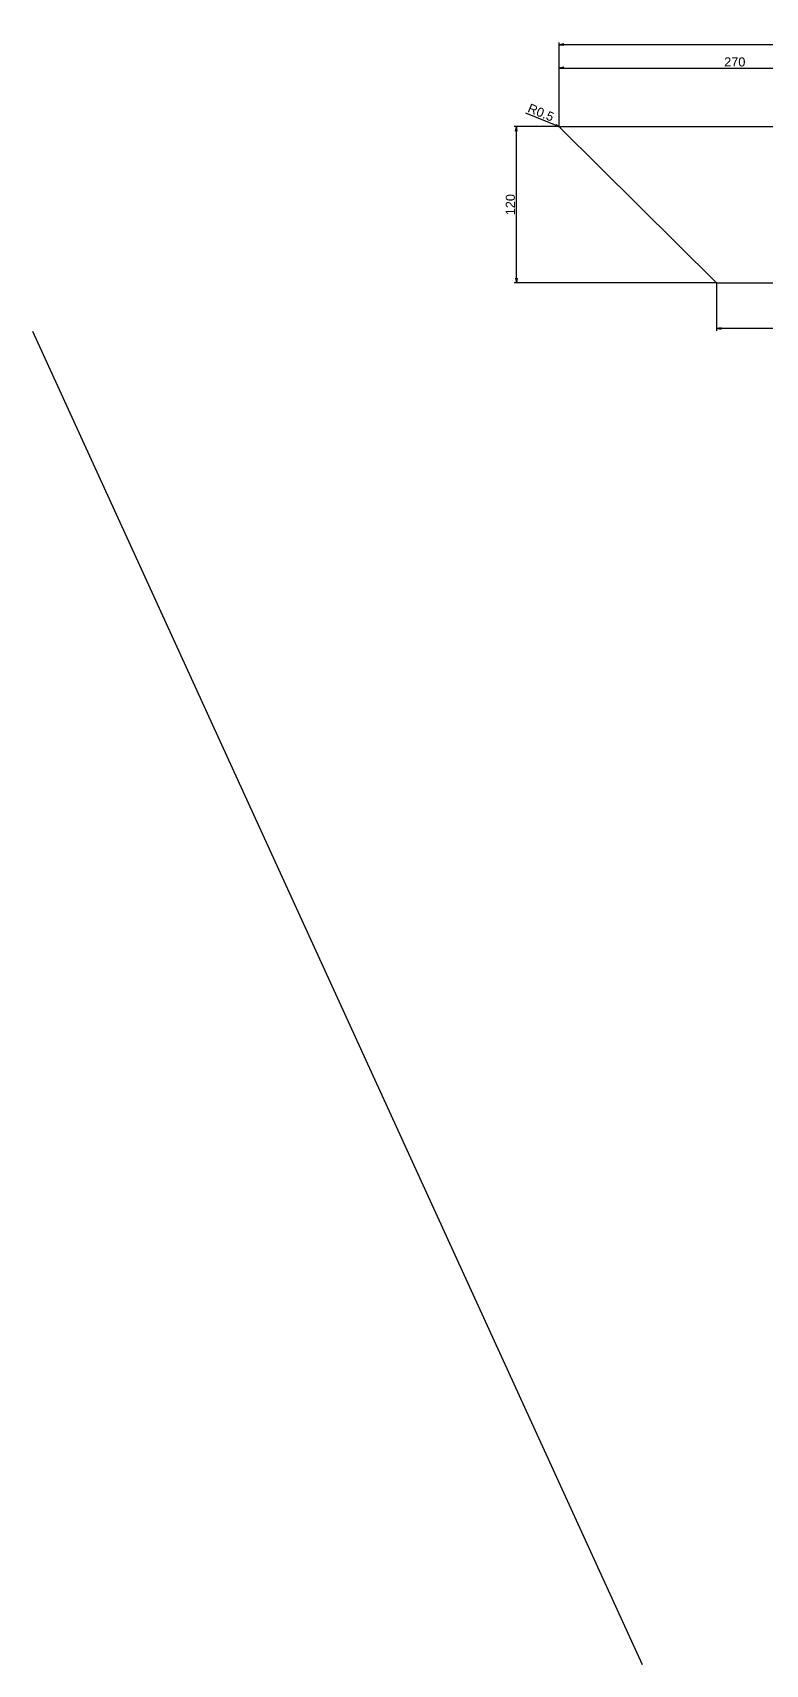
# Model space of a CAD drawing. Header units: inches. Extents: x -821 to 727, y -1701 to 746.
# Drawn here: x -821 to -258, y -1632 to -377 of the extents above; entities that cross this region are included whole.
import ezdxf

# ---------------------------------------------------------------- set-up
doc = ezdxf.new("R2010")
doc.units = ezdxf.units.IN
doc.header["$LTSCALE"] = 15
doc.header["$MEASUREMENT"] = 0
doc.header["$PDMODE"] = 3
doc.header["$PDSIZE"] = 5
doc.layers.add('DIM', color=5, linetype='Continuous', lineweight=13)
doc.styles.get("Standard").update_dxf_attribs({"font": 'arial.ttf'})
doc.dimstyles.new('DIM', dxfattribs={"dimscale": 1.5, "dimtxt": 4, "dimasz": 2, "dimexe": 1, "dimexo": 0, "dimtad": 1, "dimdsep": 46, "dimtxsty": 'Standard', "dimblk": 'OPEN', "dimcen": 0, "dimclrd": 5, "dimclre": 5, "dimclrt": 2, "dimazin": 2, "dimtfac": 1, "dimtix": 1, "dimtmove": 0, "dimatfit": 3, "dimldrblk": 'OPEN', "dimfxl": 1, "dimtolj": 1, "dimtzin": 0, "dimlwd": 25, "dimlwe": 25, "dimarcsym": 0})

# ---------------------------------------------------------------- blocks, each defined once
blk = doc.blocks.new('_Open')
at = {"color": 0, "linetype": 'Continuous', "lineweight": -2}
for p, q in [((-1, 0.17), (0, 0)), ((-1, -0.17), (0, 0)), ((0, 0), (-1, 0))]:
    blk.add_line(p, q, dxfattribs=at)
blk = doc.blocks.new('*D179')
at = {"layer": 'Defpoints', "color": 0, "transparency": 16777216}
for p in [(-415.4, -449.8), (-415, -450)]:
    blk.add_point(p, dxfattribs=at)
at = {"layer": 'DIM', "color": 5, "lineweight": 25, "transparency": 16777216}
for p, q in [((-442, -438.9), (-418.7, -448.5)), ((-415, -450), (-415.4, -449.8))]:
    blk.add_line(p, q, dxfattribs=at)
at = {"layer": 'DIM', "color": 5, "lineweight": 25, "transparency": 16777216, "xscale": 3.5, "yscale": 3.5, "zscale": 3.5, "rotation": 337.6188702296471}
blk.add_blockref('_Open', (-415.4, -449.8), dxfattribs=at)
at = {"layer": 'DIM', "color": 2, "transparency": 16777216, "insert": (-430.2, -438.7), "char_height": 7, "attachment_point": 5, "rotation": 337.6189}
blk.add_mtext('\\A1;R0.5', dxfattribs=at)
blk = doc.blocks.new('*D217')
at = {"layer": 'Defpoints', "color": 0, "transparency": 16777216}
for p in [(-416.2, -386.5), (-416.2, -449.5), (386.4, -449.5)]:
    blk.add_point(p, dxfattribs=at)
at = {"layer": 'DIM', "color": 5, "lineweight": 25, "transparency": 16777216}
for p, q in [((-416.2, -449.5), (-416.2, -384.8)), ((382.9, -386.5), (-412.7, -386.5)), ((386.4, -449.5), (386.4, -384.8))]:
    blk.add_line(p, q, dxfattribs=at)
at = {"layer": 'DIM', "color": 5, "lineweight": 25, "transparency": 16777216, "xscale": 3.5, "yscale": 3.5, "zscale": 3.5, "rotation": 180}
blk.add_blockref('_Open', (-416.2, -386.5), dxfattribs=at)
at = {"layer": 'DIM', "color": 5, "lineweight": 25, "transparency": 16777216, "xscale": 3.5, "yscale": 3.5, "zscale": 3.5}
blk.add_blockref('_Open', (386.4, -386.5), dxfattribs=at)
at = {"layer": 'DIM', "color": 2, "transparency": 16777216, "insert": (-14.9, -381.8), "char_height": 7, "attachment_point": 5}
blk.add_mtext('\\A1;802.64', dxfattribs=at)
blk = doc.blocks.new('*D218')
at = {"layer": 'Defpoints', "color": 0, "transparency": 16777216}
for p in [(-146.2, -404.5), (-416.2, -449.5), (-146.2, -449.5)]:
    blk.add_point(p, dxfattribs=at)
at = {"layer": 'DIM', "color": 5, "lineweight": 25, "transparency": 16777216}
for p, q in [((-416.2, -449.5), (-416.2, -402.7)), ((-412.7, -404.5), (-149.7, -404.5)), ((-146.2, -449.5), (-146.2, -402.7))]:
    blk.add_line(p, q, dxfattribs=at)
at = {"layer": 'DIM', "color": 5, "lineweight": 25, "transparency": 16777216, "xscale": 3.5, "yscale": 3.5, "zscale": 3.5, "rotation": 180}
blk.add_blockref('_Open', (-416.2, -404.5), dxfattribs=at)
at = {"layer": 'DIM', "color": 5, "lineweight": 25, "transparency": 16777216, "xscale": 3.5, "yscale": 3.5, "zscale": 3.5}
blk.add_blockref('_Open', (-146.2, -404.5), dxfattribs=at)
at = {"layer": 'DIM', "color": 2, "transparency": 16777216, "insert": (-281.2, -399.8), "char_height": 7, "attachment_point": 5}
blk.add_mtext('\\A1;270', dxfattribs=at)
blk = doc.blocks.new('*D219')
at = {"layer": 'Defpoints', "color": 0, "transparency": 16777216}
for p in [(-295.2, -569.5), (-146.2, -569.5), (-295.2, -604.8)]:
    blk.add_point(p, dxfattribs=at)
at = {"layer": 'DIM', "color": 5, "lineweight": 25, "transparency": 16777216}
for p, q in [((-295.2, -569.5), (-295.2, -606.5)), ((-146.2, -569.5), (-146.2, -606.5)), ((-149.7, -604.8), (-291.7, -604.8))]:
    blk.add_line(p, q, dxfattribs=at)
at = {"layer": 'DIM', "color": 5, "lineweight": 25, "transparency": 16777216, "xscale": 3.5, "yscale": 3.5, "zscale": 3.5, "rotation": 180}
blk.add_blockref('_Open', (-295.2, -604.8), dxfattribs=at)
at = {"layer": 'DIM', "color": 5, "lineweight": 25, "transparency": 16777216, "xscale": 3.5, "yscale": 3.5, "zscale": 3.5}
blk.add_blockref('_Open', (-146.2, -604.8), dxfattribs=at)
at = {"layer": 'DIM', "color": 2, "transparency": 16777216, "insert": (-220.7, -600.1), "char_height": 7, "attachment_point": 5}
blk.add_mtext('\\A1;149', dxfattribs=at)
blk = doc.blocks.new('*D220')
at = {"layer": 'Defpoints', "color": 0, "transparency": 16777216}
for p in [(-449.1, -449.5), (-416.2, -449.5), (-295.2, -569.5)]:
    blk.add_point(p, dxfattribs=at)
at = {"layer": 'DIM', "color": 5, "lineweight": 25, "transparency": 16777216}
for p, q in [((-416.2, -449.5), (-450.8, -449.5)), ((-449.1, -566), (-449.1, -453)), ((-295.2, -569.5), (-450.8, -569.5))]:
    blk.add_line(p, q, dxfattribs=at)
at = {"layer": 'DIM', "color": 5, "lineweight": 25, "transparency": 16777216, "xscale": 3.5, "yscale": 3.5, "zscale": 3.5}
for p, rotation in [((-449.1, -449.5), 90), ((-449.1, -569.5), 270)]:
    blk.add_blockref('_Open', p, dxfattribs=dict(at, rotation=rotation))
at = {"layer": 'DIM', "color": 2, "transparency": 16777216, "insert": (-453.7, -509.5), "char_height": 7, "attachment_point": 5, "rotation": 90}
blk.add_mtext('\\A1;120', dxfattribs=at)

msp = doc.modelspace()

# ---------------------------------------------------------------- linework, layer by layer
for p, q in [((-295.201, -569.521), (-415.339, -450.376)), ((-414.987, -449.521), (385.225, -449.521)), ((-295.201, -569.521), (-149.881, -569.521)), ((-821.057, -606.753), (-352.434, -1631.724))]:
    msp.add_line(p, q)
msp.add_arc((-414.987, -450.021), 0.5, 90, 225.23774)

# ---------------------------------------------------------------- dimensions: what is measured, and where the dimension line sits
at = {"layer": 'DIM'}
for base, p1, p2, picture, middle in [((-416.201, -386.506), (386.439, -449.521), (-416.201, -449.521), '*D217', (-14.881, -381.838)), ((-146.201, -404.494), (-416.201, -449.521), (-146.201, -449.521), '*D218', (-281.201, -399.826)), ((-295.201, -604.777), (-146.201, -569.521), (-295.201, -569.521), '*D219', (-220.701, -600.109))]:
    dim = msp.add_linear_dim(base=base, p1=p1, p2=p2, dimstyle='DIM', override={"dimscale": 1.75}, dxfattribs=at)
    dim.commit()
    dim.dimension.update_dxf_attribs({"geometry": picture, "text_midpoint": middle})
dim = msp.add_radius_dim(center=(-414.987, -450.021), mpoint=(-415.449, -449.831), dimstyle='DIM', override={"dimscale": 1.75}, dxfattribs=at)
dim.commit()
dim.dimension.update_dxf_attribs({"geometry": '*D179', "text_midpoint": (-431.947, -443.038)})
dim = msp.add_linear_dim(base=(-449.065, -449.521), p1=(-295.201, -569.521), p2=(-416.201, -449.521), angle=90, dimstyle='DIM', override={"dimscale": 1.75}, dxfattribs=at)
dim.commit()
dim.dimension.update_dxf_attribs({"geometry": '*D220', "text_midpoint": (-453.733, -509.521)})

doc.saveas('drawing.dxf')
